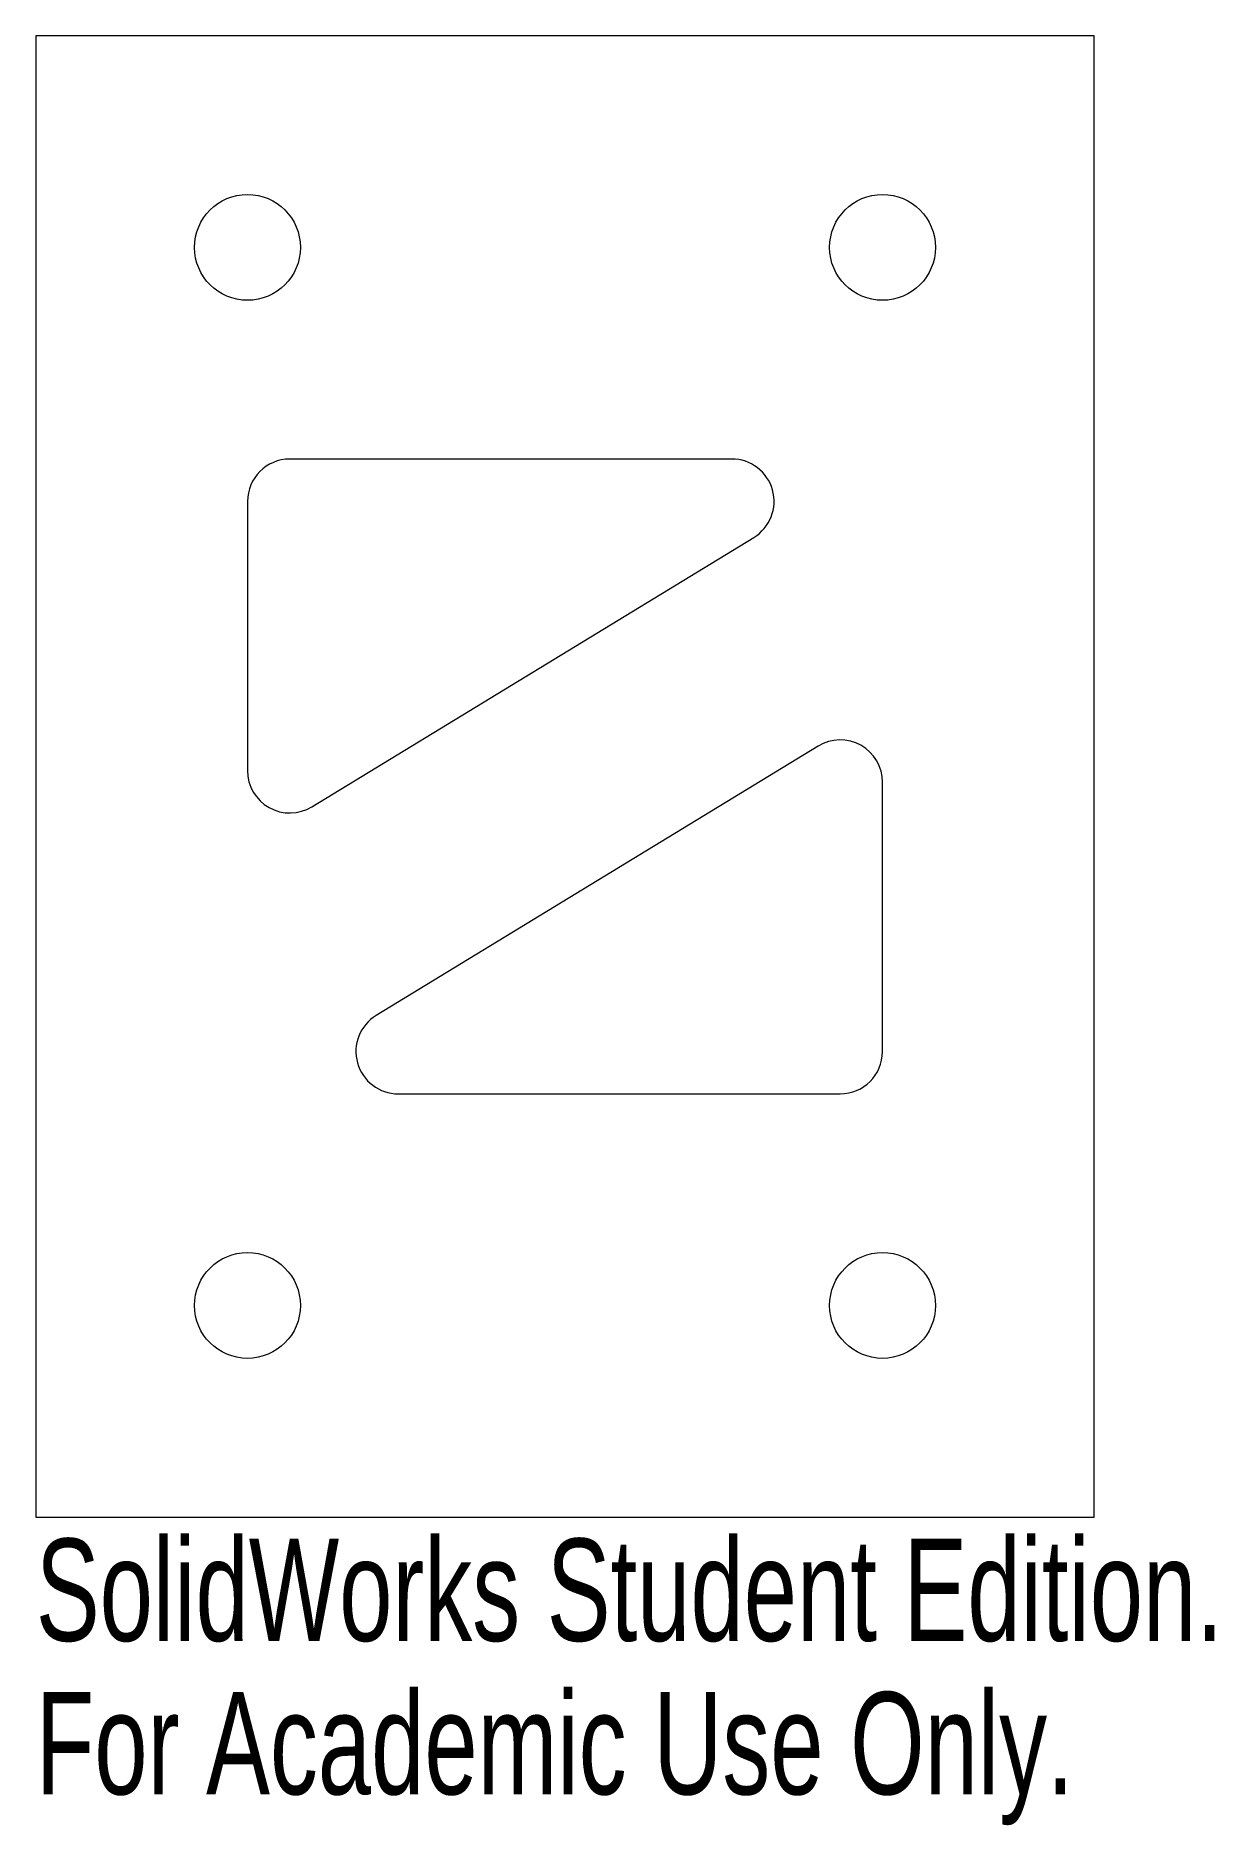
# Model space of a CAD drawing. Header units: millimetres. Extents: x 0 to 55.7, y -14.6 to 70.
import ezdxf

# ---------------------------------------------------------------- set-up
doc = ezdxf.new("R2010")
doc.units = ezdxf.units.MM
doc.styles.add('SLDTEXTSTYLE0', font='TXT', dxfattribs={"width": 0.7})

msp = doc.modelspace()

# ---------------------------------------------------------------- linework, layer by layer
at = {"color": 7, "linetype": 'Continuous', "lineweight": 15}
for p, q in [((50, 70), (0, 70)), ((0, 70), (0, 0)), ((50, 0), (50, 70)), ((32.877, 50), (12, 50)), ((10, 48), (10, 35.273)), ((13.041, 33.565), (33.918, 46.292)), ((36.959, 36.435), (16.082, 23.708)), ((40, 22), (40, 34.727)), ((17.123, 20), (38, 20)), ((0, 0), (50, 0))]:
    msp.add_line(p, q, dxfattribs=at)
for centre in [(10, 60), (40, 60), (10, 10), (40, 10)]:
    msp.add_circle(centre, 2.5, dxfattribs=at)
for centre, start, end in [((12, 48), 90, 180), ((32.877, 48), 301.36698, 90), ((38, 34.727), 0, 121.36698), ((12, 35.273), 180, 301.36698), ((17.123, 22), 121.36698, 270), ((38, 22), 270, 0)]:
    msp.add_arc(centre, 2, start, end, dxfattribs=at)

# ---------------------------------------------------------------- texts
at = {"color": 7, "linetype": 'Continuous', "char_height": 4.83362, "attachment_point": 1, "style": 'SLDTEXTSTYLE0'}
for s, insert in [('SolidWorks Student Edition.', (0, -1.02)), ('For Academic Use Only.', (0, -8.27))]:
    msp.add_mtext(s, dxfattribs=dict(at, insert=insert))

doc.saveas('drawing.dxf')
